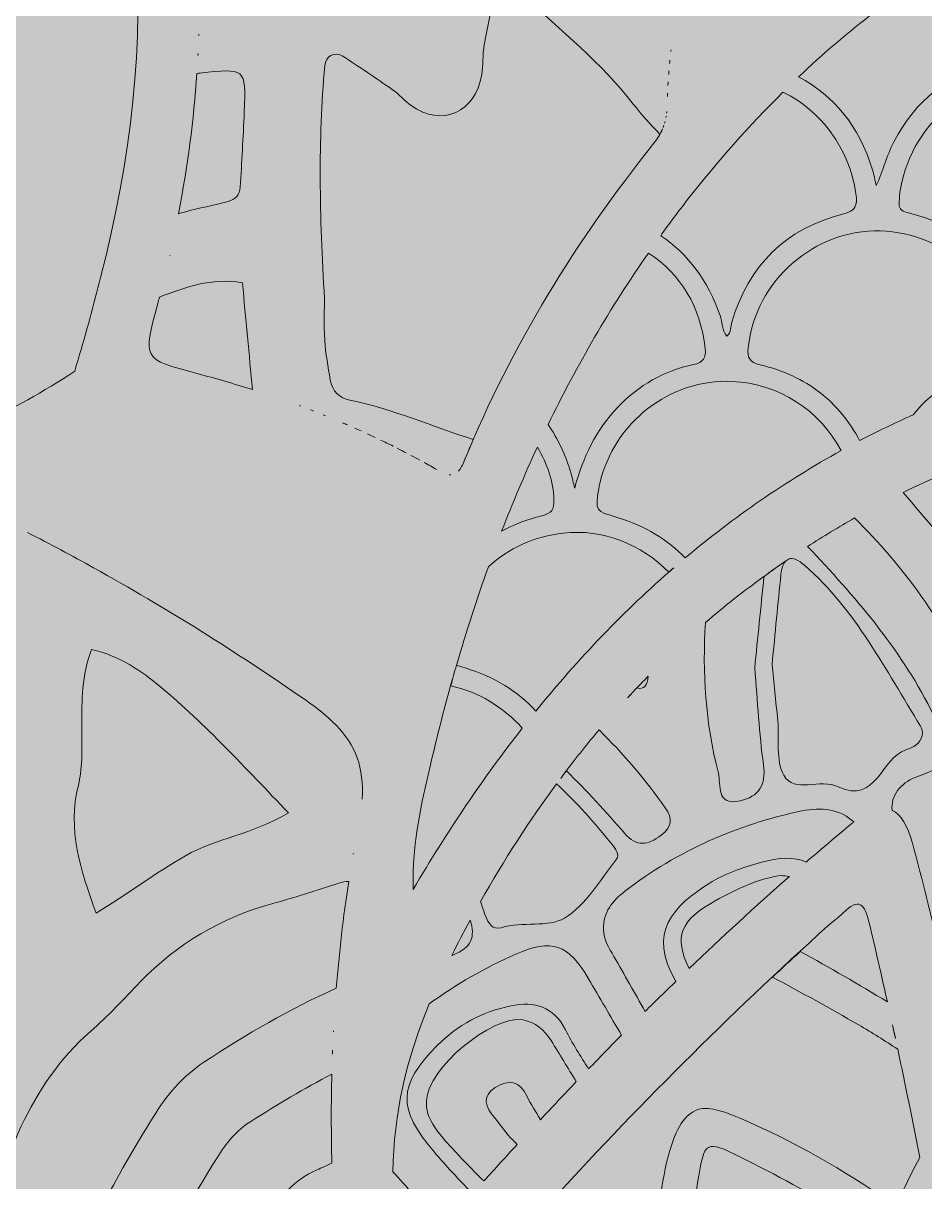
# Model space of a CAD drawing. Extents: x 31 to 2970, y -2969 to -30.
# Drawn here: x 1065.8 to 1365, y -1147.8 to -763.4 of the extents above; entities that cross this region are included whole.
import ezdxf

# ---------------------------------------------------------------- set-up
doc = ezdxf.new("R2010")
doc.units = 0
doc.header["$MEASUREMENT"] = 0
doc.layers.add('Layer 1', color=7, linetype='Continuous')

# ---------------------------------------------------------------- blocks, each defined once
blk = doc.blocks.new('block 2')
at = {"layer": 'Layer 1', "lineweight": 0}
for points, knots in [([(1062.06, -619.63), (1065.33, -619.63), (1068.4, -619.6), (1071.17, -619.52), (1108.6, -692.71), (1111.94, -769.14), (1091.48, -847.75), (1089.1, -856.87), (1086.83, -866.02), (1084.02, -875.02), (1083.6, -876.37), (1083.25, -877.64), (1082.98, -878.83), (1072.56, -885.6), (1061.6, -891.79), (1053.4, -895.25), (1053.44, -894.37), (1053.56, -893.44), (1053.67, -892.48), (1064.37, -819.56), (1066.52, -746.48), (1055.64, -673.4), (1053.02, -655.87), (1049.25, -638.44), (1045.14, -621.21), (1044.94, -620.48), (1044.83, -619.75), (1044.71, -619.06), (1050.33, -619.48), (1056.4, -619.63), (1062.06, -619.63)], [0, 0, 0, 0, 1, 1, 1, 2, 2, 2, 3, 3, 3, 4, 4, 4, 5, 5, 5, 6, 6, 6, 7, 7, 7, 8, 8, 8, 9, 9, 9, 10, 10, 10, 10]), ([(1392.22, -769.67), (1392.87, -774.02), (1391.87, -775.64), (1387.52, -776.67), (1372.68, -780.25), (1361.83, -789.14), (1354.75, -802.71), (1352.33, -807.37), (1351.25, -812.44), (1348.87, -817.21), (1348.45, -815.37), (1348.14, -813.52), (1347.56, -811.71), (1343.18, -797.6), (1335.02, -787.41), (1323.1, -781.21), (1339.22, -765.94), (1356.72, -752.44), (1375.95, -741.21), (1384.33, -747.87), (1390.45, -757.67), (1392.22, -769.67)], [0, 0, 0, 0, 1, 1, 1, 2, 2, 2, 3, 3, 3, 4, 4, 4, 5, 5, 5, 6, 6, 6, 7, 7, 7, 7]), ([(1227.81, -751.1), (1229.25, -751.91), (1230.61, -752.92), (1231.8, -754.06), (1244.18, -765.88), (1257.68, -776.46), (1268.29, -790.19), (1271, -793.7), (1274.01, -796.99), (1277.12, -800.19), (1277.44, -799.61), (1277.73, -799.02), (1277.98, -798.41), (1277.27, -800.09), (1276.32, -801.68), (1275.1, -803.21), (1249.33, -835.37), (1227.95, -870.18), (1212.29, -908.33), (1211.63, -909.95), (1211, -911.17), (1210.29, -911.98), (1211, -911.17), (1211.63, -909.95), (1212.29, -908.33), (1213.23, -906.03), (1214.2, -903.74), (1215.19, -901.47), (1201.56, -897.21), (1188.41, -891.3), (1174.27, -888.43), (1170.82, -887.73), (1168.34, -885.43), (1167.74, -881.71), (1167.04, -877.35), (1166.14, -873), (1165.89, -868.61), (1165.56, -863.09), (1165.81, -857.53), (1165.81, -854.79), (1164.12, -827.15), (1163.69, -802.31), (1165.88, -777.48), (1166.16, -774.3), (1169.08, -772.59), (1171.69, -774.23), (1177.31, -777.77), (1182.81, -781.53), (1188.24, -785.35), (1190.5, -786.94), (1192.34, -789.11), (1194.59, -790.71), (1204.74, -797.92), (1216, -792.99), (1217.97, -780.44), (1218.49, -777.17), (1218.23, -773.77), (1218.81, -770.51), (1219.87, -764.53), (1221.12, -758.57), (1222.62, -752.68), (1223.32, -749.93), (1225.64, -749.88), (1227.81, -751.1)], [0, 0, 0, 0, 1, 1, 1, 2, 2, 2, 3, 3, 3, 4, 4, 4, 5, 5, 5, 6, 6, 6, 7, 7, 7, 8, 8, 8, 9, 9, 9, 10, 10, 10, 11, 11, 11, 12, 12, 12, 13, 13, 13, 14, 14, 14, 15, 15, 15, 16, 16, 16, 17, 17, 17, 18, 18, 18, 19, 19, 19, 20, 20, 20, 21, 21, 21, 21]), ([(1124.11, -767), (1124.11, -767.13), (1124.1, -767.27), (1124.1, -767.4), (1124.1, -767.27), (1124.11, -767.13), (1124.11, -767)], [0, 0, 0, 0, 1, 1, 1, 2, 2, 2, 2]), ([(1280.74, -772.75), (1280.77, -772.56), (1280.79, -772.36), (1280.81, -772.17), (1280.79, -772.36), (1280.77, -772.56), (1280.74, -772.75)], [0, 0, 0, 0, 1, 1, 1, 2, 2, 2, 2]), ([(1123.86, -773.43), (1123.84, -773.65), (1123.83, -773.87), (1123.82, -774.09), (1123.83, -773.87), (1123.84, -773.65), (1123.86, -773.43)], [0, 0, 0, 0, 1, 1, 1, 2, 2, 2, 2]), ([(1280.34, -776.72), (1280.37, -776.37), (1280.41, -776.02), (1280.44, -775.68), (1280.41, -776.02), (1280.37, -776.37), (1280.34, -776.72)], [0, 0, 0, 0, 1, 1, 1, 2, 2, 2, 2]), ([(1123.47, -780.01), (1123.47, -780.01), (1123.47, -780.02), (1123.47, -780.02), (1123.81, -779.97), (1124.14, -779.92), (1124.48, -779.89), (1139.38, -778.42), (1139.9, -777.9), (1139.19, -792.91), (1138.8, -801.21), (1138.36, -809.5), (1137.86, -817.8), (1137.71, -820.25), (1136.15, -821.88), (1133.88, -822.49), (1129.07, -823.77), (1124.16, -824.72), (1119.35, -826.01), (1118.68, -826.19), (1118.01, -826.38), (1117.34, -826.57), (1120.35, -811.01), (1122.42, -795.49), (1123.47, -780.01)], [0, 0, 0, 0, 1, 1, 1, 2, 2, 2, 3, 3, 3, 4, 4, 4, 5, 5, 5, 6, 6, 6, 7, 7, 7, 8, 8, 8, 8]), ([(1280.02, -780.44), (1280.05, -780.03), (1280.09, -779.62), (1280.12, -779.21), (1280.09, -779.62), (1280.05, -780.03), (1280.02, -780.44)], [0, 0, 0, 0, 1, 1, 1, 2, 2, 2, 2]), ([(1437.72, -826.79), (1418.22, -831.87), (1405.99, -844.41), (1400.83, -863.91), (1400.56, -865.02), (1400.6, -866.33), (1399.49, -867.06), (1399.25, -866.98), (1399.1, -866.94), (1399.06, -866.87), (1398.87, -866.48), (1398.64, -866.14), (1398.56, -865.75), (1393.64, -844.37), (1380.33, -831.29), (1359.14, -826.17), (1357.06, -825.67), (1356.37, -824.67), (1356.49, -822.75), (1356.6, -821.25), (1356.64, -819.75), (1356.91, -818.29), (1361.18, -795.02), (1381.14, -780.14), (1405.02, -782.37), (1423.83, -784.14), (1441.33, -802.29), (1442.33, -820.67), (1442.52, -824.52), (1441.29, -825.83), (1437.72, -826.79)], [0, 0, 0, 0, 1, 1, 1, 2, 2, 2, 3, 3, 3, 4, 4, 4, 5, 5, 5, 6, 6, 6, 7, 7, 7, 8, 8, 8, 9, 9, 9, 10, 10, 10, 10]), ([(1279.77, -784.06), (1279.8, -783.64), (1279.83, -783.22), (1279.86, -782.8), (1279.83, -783.22), (1279.8, -783.64), (1279.77, -784.06)], [0, 0, 0, 0, 1, 1, 1, 2, 2, 2, 2]), ([(1342.18, -819.94), (1342.75, -823.79), (1342.06, -825.67), (1337.75, -826.75), (1318.72, -831.56), (1306.56, -843.71), (1300.98, -862.52), (1300.52, -864.02), (1300.83, -865.79), (1299.37, -867.21), (1297.6, -865.18), (1297.83, -862.56), (1297.06, -860.29), (1293.02, -848.79), (1286.48, -839.91), (1277.37, -833.87), (1280.25, -829.87), (1283.22, -825.87), (1286.29, -821.91), (1296.22, -809.21), (1306.75, -797.29), (1317.95, -786.21), (1330.68, -792.37), (1339.91, -804.98), (1342.18, -819.94)], [0, 0, 0, 0, 1, 1, 1, 2, 2, 2, 3, 3, 3, 4, 4, 4, 5, 5, 5, 6, 6, 6, 7, 7, 7, 8, 8, 8, 8]), ([(1279.59, -787.64), (1279.61, -787.27), (1279.63, -786.9), (1279.65, -786.53), (1279.63, -786.9), (1279.61, -787.27), (1279.59, -787.64)], [0, 0, 0, 0, 1, 1, 1, 2, 2, 2, 2]), ([(1279.13, -794.68), (1279.16, -794.51), (1279.19, -794.34), (1279.21, -794.17), (1279.19, -794.34), (1279.16, -794.51), (1279.13, -794.68)], [0, 0, 0, 0, 1, 1, 1, 2, 2, 2, 2]), ([(1279.35, -793.17), (1279.37, -793.02), (1279.39, -792.86), (1279.4, -792.7), (1279.39, -792.86), (1279.37, -793.02), (1279.35, -793.17)], [0, 0, 0, 0, 1, 1, 1, 2, 2, 2, 2]), ([(1278.17, -797.96), (1278.27, -797.71), (1278.36, -797.47), (1278.45, -797.22), (1278.36, -797.47), (1278.27, -797.71), (1278.17, -797.96)], [0, 0, 0, 0, 1, 1, 1, 2, 2, 2, 2]), ([(1278.65, -796.58), (1278.72, -796.36), (1278.79, -796.15), (1278.85, -795.94), (1278.79, -796.15), (1278.72, -796.36), (1278.65, -796.58)], [0, 0, 0, 0, 1, 1, 1, 2, 2, 2, 2]), ([(1115.94, -833.48), (1115.95, -833.47), (1115.95, -833.46), (1115.95, -833.45), (1115.95, -833.46), (1115.95, -833.47), (1115.94, -833.48)], [0, 0, 0, 0, 1, 1, 1, 2, 2, 2, 2]), ([(1392.45, -871.44), (1392.76, -874.41), (1391.99, -875.79), (1388.75, -876.52), (1377.37, -879.14), (1368.14, -884.75), (1361.1, -893.33), (1355.06, -895.98), (1349.18, -898.83), (1343.37, -901.87), (1340.06, -895.45), (1335.64, -890.1), (1330.14, -885.87), (1324.68, -881.64), (1318.06, -878.56), (1310.33, -876.68), (1306.79, -875.83), (1306.06, -874.33), (1306.41, -871.02), (1308.75, -848.68), (1328.64, -831.56), (1350.25, -832.29), (1372.02, -832.98), (1390.22, -849.41), (1392.45, -871.44)], [0, 0, 0, 0, 1, 1, 1, 2, 2, 2, 3, 3, 3, 4, 4, 4, 5, 5, 5, 6, 6, 6, 7, 7, 7, 8, 8, 8, 8]), ([(1114.43, -840.39), (1114.43, -840.39), (1114.43, -840.38), (1114.43, -840.38), (1114.43, -840.38), (1114.43, -840.39), (1114.43, -840.39)], [0, 0, 0, 0, 1, 1, 1, 2, 2, 2, 2]), ([(1288.25, -876.64), (1278.48, -878.68), (1270.1, -883.48), (1263.14, -890.71), (1255.91, -898.29), (1251.64, -907.33), (1248.83, -917.6), (1248.41, -915.91), (1248.06, -914.21), (1247.56, -912.56), (1245.79, -906.48), (1243.21, -901.18), (1240.02, -896.52), (1249.56, -876.87), (1260.56, -857.87), (1273.29, -839.64), (1284.22, -846.75), (1290.52, -857.41), (1292.14, -871.29), (1292.48, -874.33), (1291.68, -875.91), (1288.25, -876.64)], [0, 0, 0, 0, 1, 1, 1, 2, 2, 2, 3, 3, 3, 4, 4, 4, 5, 5, 5, 6, 6, 6, 7, 7, 7, 7]), ([(1111.04, -854.23), (1119.48, -851.04), (1128.26, -847.65), (1138.57, -849.51), (1139.69, -861.37), (1140.82, -873.16), (1141.91, -884.95), (1141.91, -884.95), (1141.92, -884.95), (1141.92, -884.95), (1135.85, -883.02), (1129.73, -881.24), (1123.56, -879.6), (1105.25, -874.71), (1105.48, -874.94), (1110.48, -856.37), (1110.67, -855.65), (1110.85, -854.94), (1111.04, -854.23)], [0, 0, 0, 0, 1, 1, 1, 2, 2, 2, 3, 3, 3, 4, 4, 4, 5, 5, 5, 6, 6, 6, 6]), ([(1337.25, -905.18), (1318.98, -915.25), (1301.72, -927.14), (1285.48, -940.79), (1279.68, -934.68), (1272.18, -930.18), (1262.98, -927.37), (1255.68, -925.14), (1255.64, -925.33), (1256.83, -917.71), (1256.91, -917.18), (1257.06, -916.64), (1257.18, -916.1), (1261.83, -895.71), (1280.45, -881.37), (1301.02, -882.21), (1316.68, -882.87), (1330.22, -891.87), (1337.25, -905.18)], [0, 0, 0, 0, 1, 1, 1, 2, 2, 2, 3, 3, 3, 4, 4, 4, 5, 5, 5, 6, 6, 6, 6]), ([(1157.85, -890.42), (1157.69, -890.36), (1157.52, -890.3), (1157.36, -890.24), (1157.52, -890.3), (1157.69, -890.36), (1157.85, -890.42)], [0, 0, 0, 0, 1, 1, 1, 2, 2, 2, 2]), ([(1162.21, -892.07), (1161.87, -891.94), (1161.53, -891.81), (1161.19, -891.68), (1161.53, -891.81), (1161.87, -891.94), (1162.21, -892.07)], [0, 0, 0, 0, 1, 1, 1, 2, 2, 2, 2]), ([(1166.12, -893.61), (1165.88, -893.52), (1165.64, -893.42), (1165.4, -893.32), (1165.64, -893.42), (1165.88, -893.52), (1166.12, -893.61)], [0, 0, 0, 0, 1, 1, 1, 2, 2, 2, 2]), ([(1173.45, -896.66), (1172.91, -896.43), (1172.37, -896.2), (1171.83, -895.97), (1172.37, -896.2), (1172.91, -896.43), (1173.45, -896.66)], [0, 0, 0, 0, 1, 1, 1, 2, 2, 2, 2]), ([(1177.93, -898.64), (1177.24, -898.33), (1176.55, -898.02), (1175.85, -897.71), (1176.55, -898.02), (1177.24, -898.33), (1177.93, -898.64)], [0, 0, 0, 0, 1, 1, 1, 2, 2, 2, 2]), ([(1182.62, -900.8), (1181.79, -900.41), (1180.96, -900.02), (1180.13, -899.64), (1180.96, -900.02), (1181.79, -900.41), (1182.62, -900.8)], [0, 0, 0, 0, 1, 1, 1, 2, 2, 2, 2]), ([(1184.42, -901.65), (1185.8, -902.32), (1187.18, -902.99), (1188.55, -903.67), (1187.18, -902.99), (1185.8, -902.32), (1184.42, -901.65)], [0, 0, 0, 0, 1, 1, 1, 2, 2, 2, 2]), ([(1386.37, -945.18), (1384.87, -950.1), (1382.41, -947.95), (1380.29, -945.45), (1372.79, -936.68), (1365.29, -927.87), (1357.87, -919.02), (1367.25, -914.45), (1377.02, -910.21), (1387.18, -906.45), (1391.18, -904.95), (1395.14, -903.56), (1399.14, -902.21), (1394.95, -916.45), (1390.75, -930.83), (1386.37, -945.18)], [0, 0, 0, 0, 1, 1, 1, 2, 2, 2, 3, 3, 3, 4, 4, 4, 5, 5, 5, 5]), ([(1189.94, -904.38), (1190.94, -904.89), (1191.94, -905.4), (1192.94, -905.92), (1191.94, -905.4), (1190.94, -904.89), (1189.94, -904.38)], [0, 0, 0, 0, 1, 1, 1, 2, 2, 2, 2]), ([(1194.51, -906.75), (1195.5, -907.27), (1196.48, -907.8), (1197.46, -908.33), (1196.48, -907.8), (1195.5, -907.27), (1194.51, -906.75)], [0, 0, 0, 0, 1, 1, 1, 2, 2, 2, 2]), ([(1224.6, -931.95), (1228.25, -922.48), (1232.21, -913.18), (1236.45, -904.02), (1239.71, -909.52), (1241.75, -915.52), (1241.95, -921.45), (1242.06, -924.64), (1241.21, -926.02), (1237.95, -926.79), (1233.02, -927.95), (1228.64, -929.71), (1224.6, -931.95)], [0, 0, 0, 0, 1, 1, 1, 2, 2, 2, 3, 3, 3, 4, 4, 4, 4]), ([(1198.85, -909.09), (1200.26, -909.87), (1201.66, -910.66), (1203.06, -911.46), (1201.66, -910.66), (1200.26, -909.87), (1198.85, -909.09)], [0, 0, 0, 0, 1, 1, 1, 2, 2, 2, 2]), ([(1207.16, -913.16), (1207.37, -913.19), (1207.58, -913.21), (1207.78, -913.21), (1207.58, -913.21), (1207.37, -913.19), (1207.16, -913.16)], [0, 0, 0, 0, 1, 1, 1, 2, 2, 2, 2]), ([(1380.87, -983.64), (1382.68, -987.87), (1386.95, -992.48), (1379.64, -996.41), (1372.68, -1000.1), (1369.6, -996.22), (1366.95, -990.98), (1356.6, -970.45), (1341.68, -953.48), (1326.14, -936.95), (1331.22, -933.68), (1336.41, -930.52), (1341.72, -927.52), (1357.91, -943.6), (1371.52, -961.83), (1380.87, -983.64)], [0, 0, 0, 0, 1, 1, 1, 2, 2, 2, 3, 3, 3, 4, 4, 4, 5, 5, 5, 5]), ([(1159.48, -987.91), (1163.55, -990.72), (1166.94, -993.45), (1169.68, -996.28), (1176.16, -1002.99), (1178.95, -1010.29), (1178.3, -1020.79), (1178.95, -1010.29), (1176.16, -1002.99), (1169.68, -996.28), (1166.94, -993.45), (1163.55, -990.72), (1159.48, -987.91), (1136.67, -972.11), (1113.32, -957.4), (1089.19, -944.03), (1081.95, -940.01), (1074.64, -936.12), (1067.26, -932.35), (1074.64, -936.12), (1081.95, -940.01), (1089.19, -944.03), (1113.32, -957.4), (1136.67, -972.11), (1159.48, -987.91)], [0, 0, 0, 0, 1, 1, 1, 2, 2, 2, 3, 3, 3, 4, 4, 4, 5, 5, 5, 6, 6, 6, 7, 7, 7, 8, 8, 8, 8]), ([(1245.02, -932.52), (1258.18, -931.06), (1271.06, -936.37), (1280.06, -945.48), (1280.6, -944.98), (1281.18, -944.52), (1281.71, -944.06), (1265.45, -958.14), (1250.21, -973.98), (1235.95, -991.6), (1229.95, -985.02), (1222.18, -980.22), (1212.48, -977.29), (1211.33, -976.95), (1210.44, -976.64), (1209.64, -976.37), (1212.79, -965.33), (1216.33, -954.45), (1220.18, -943.71), (1226.87, -937.64), (1235.48, -933.6), (1245.02, -932.52)], [0, 0, 0, 0, 1, 1, 1, 2, 2, 2, 3, 3, 3, 4, 4, 4, 5, 5, 5, 6, 6, 6, 7, 7, 7, 7]), ([(1319.98, -941.06), (1321.29, -940.68), (1323.02, -941.41), (1325.1, -943.21), (1342.06, -958.02), (1351.99, -977.91), (1363.6, -996.56), (1364.14, -997.37), (1364.33, -998.68), (1364.14, -999.64), (1363.6, -1002.48), (1361.1, -1003.68), (1358.75, -1004.41), (1350.41, -1007.06), (1349.02, -1022.83), (1336.29, -1016.68), (1330.29, -1013.75), (1321.75, -1019.18), (1318.22, -1012.87), (1315.48, -1007.98), (1316.79, -1000.87), (1316.22, -994.79), (1315.6, -988.33), (1314.91, -981.87), (1314.33, -976.22), (1315.37, -965.64), (1316.25, -955.91), (1317.29, -946.21), (1317.48, -944.14), (1317.98, -942.79), (1318.72, -941.95), (1316.33, -943.52), (1313.99, -945.21), (1311.68, -946.91), (1313.99, -945.18), (1316.37, -943.48), (1318.75, -941.87), (1318.75, -941.91), (1318.72, -941.91), (1318.72, -941.95), (1319.14, -941.64), (1319.56, -941.33), (1319.98, -941.06)], [0, 0, 0, 0, 1, 1, 1, 2, 2, 2, 3, 3, 3, 4, 4, 4, 5, 5, 5, 6, 6, 6, 7, 7, 7, 8, 8, 8, 9, 9, 9, 10, 10, 10, 11, 11, 11, 12, 12, 12, 13, 13, 13, 14, 14, 14, 14]), ([(1311.48, -1009.41), (1312.41, -1016.18), (1309.91, -1019.98), (1303.71, -1021.37), (1295.56, -1023.22), (1297.45, -1015.91), (1296.52, -1012.22), (1292.21, -995.37), (1291.14, -978.72), (1292.25, -962.18), (1298.48, -956.83), (1304.98, -951.75), (1311.64, -946.91), (1310.6, -957.22), (1309.56, -967.45), (1308.56, -977.25), (1309.52, -988.52), (1310.06, -999.02), (1311.48, -1009.41)], [0, 0, 0, 0, 1, 1, 1, 2, 2, 2, 3, 3, 3, 4, 4, 4, 5, 5, 5, 6, 6, 6, 6]), ([(1085.24, -996.34), (1085.31, -988.12), (1085.2, -979.87), (1088.51, -971.19), (1097.8, -973.25), (1105.01, -978.2), (1111.54, -983.67), (1126.34, -996.07), (1139.4, -1010.29), (1153.86, -1025.38), (1141.7, -1032.57), (1129.83, -1033.75), (1119.67, -1039.57), (1109.63, -1045.33), (1100.46, -1052.39), (1090.02, -1058.61), (1084.88, -1044.45), (1080.38, -1030.9), (1084.13, -1016.16), (1085.8, -1009.62), (1085.19, -1002.96), (1085.24, -996.34)], [0, 0, 0, 0, 1, 1, 1, 2, 2, 2, 3, 3, 3, 4, 4, 4, 5, 5, 5, 6, 6, 6, 7, 7, 7, 7]), ([(1209.6, -976.37), (1208.95, -978.64), (1208.29, -980.95), (1207.68, -983.25), (1216.75, -985.06), (1225.18, -990.29), (1231.45, -997.25), (1218.56, -1013.68), (1206.52, -1031.52), (1195.25, -1050.75), (1194.83, -1034.95), (1198.02, -1022.18), (1200.98, -1009.41), (1203.02, -1000.6), (1205.25, -991.87), (1207.64, -983.25), (1208.25, -980.95), (1208.95, -978.68), (1209.6, -976.37)], [0, 0, 0, 0, 1, 1, 1, 2, 2, 2, 3, 3, 3, 4, 4, 4, 5, 5, 5, 6, 6, 6, 6]), ([(1266.37, -987.22), (1267.41, -986.1), (1268.41, -984.95), (1269.48, -983.83), (1269.48, -983.83), (1269.52, -983.83), (1269.52, -983.83), (1270.75, -982.56), (1272.02, -981.29), (1273.25, -980.02), (1272.87, -983.06), (1271.87, -984.72), (1269.52, -983.83), (1268.45, -984.95), (1267.41, -986.06), (1266.37, -987.22)], [0, 0, 0, 0, 1, 1, 1, 2, 2, 2, 3, 3, 3, 4, 4, 4, 5, 5, 5, 5]), ([(1278.87, -1023.68), (1281.41, -1027.29), (1281.18, -1029.99), (1277.48, -1032.79), (1273.06, -1036.14), (1269.37, -1036.75), (1265.37, -1032.14), (1259.14, -1024.99), (1252.87, -1017.99), (1246.06, -1011.45), (1245.41, -1012.25), (1244.79, -1013.1), (1244.18, -1013.91), (1244.79, -1013.06), (1245.37, -1012.25), (1246.02, -1011.41), (1246.02, -1011.41), (1246.06, -1011.45), (1246.06, -1011.45), (1249.56, -1006.79), (1253.14, -1002.25), (1256.91, -997.83), (1264.87, -1005.64), (1272.21, -1014.22), (1278.87, -1023.68)], [0, 0, 0, 0, 1, 1, 1, 2, 2, 2, 3, 3, 3, 4, 4, 4, 5, 5, 5, 6, 6, 6, 7, 7, 7, 8, 8, 8, 8]), ([(1427.79, -998.18), (1436.64, -998.41), (1442.72, -1002.18), (1444.29, -1010.79), (1446.64, -1023.56), (1448.02, -1036.49), (1449.99, -1050.64), (1451.1, -1055.87), (1446.6, -1057.72), (1441.79, -1058.64), (1435.06, -1059.99), (1435.33, -1054.64), (1434.79, -1050.45), (1433.87, -1043.25), (1433.37, -1036.02), (1432.18, -1028.91), (1430.18, -1016.64), (1419.91, -1009.56), (1407.75, -1011.75), (1405.99, -1012.06), (1404.26, -1012.68), (1402.49, -1013.06), (1372.99, -1019.37), (1369.68, -1024.72), (1377.75, -1053.37), (1378.64, -1056.49), (1379.41, -1059.64), (1380.33, -1062.75), (1381.6, -1067.02), (1380.33, -1069.64), (1375.91, -1070.95), (1373.83, -1071.56), (1371.75, -1071.95), (1370.02, -1071.49), (1367.14, -1059.41), (1364.14, -1047.41), (1360.91, -1035.41), (1359.29, -1029.52), (1357.1, -1025.91), (1354.18, -1024.52), (1353.6, -1019.72), (1356.99, -1015.52), (1361.79, -1013.6), (1382.99, -1005.1), (1404.41, -997.56), (1427.79, -998.18)], [0, 0, 0, 0, 1, 1, 1, 2, 2, 2, 3, 3, 3, 4, 4, 4, 5, 5, 5, 6, 6, 6, 7, 7, 7, 8, 8, 8, 9, 9, 9, 10, 10, 10, 11, 11, 11, 12, 12, 12, 13, 13, 13, 14, 14, 14, 15, 15, 15, 15]), ([(1261.25, -1035.87), (1262.41, -1037.33), (1263.83, -1039.25), (1262.68, -1040.72), (1257.25, -1047.56), (1252.56, -1055.99), (1245.45, -1060.25), (1240.06, -1063.49), (1231.45, -1061.33), (1224.45, -1063.45), (1221.71, -1064.29), (1220.1, -1062.1), (1219.14, -1059.33), (1218.6, -1057.83), (1218.1, -1056.29), (1217.6, -1054.79), (1225.33, -1041.06), (1233.75, -1027.99), (1242.83, -1015.68), (1249.41, -1021.95), (1255.56, -1028.64), (1261.25, -1035.87)], [0, 0, 0, 0, 1, 1, 1, 2, 2, 2, 3, 3, 3, 4, 4, 4, 5, 5, 5, 6, 6, 6, 7, 7, 7, 7]), ([(1324.22, -1024.72), (1330.6, -1023.37), (1336.99, -1024.18), (1341.48, -1028.37), (1341.25, -1028.56), (1341.02, -1028.72), (1340.79, -1028.91), (1335.68, -1033.1), (1330.68, -1037.37), (1325.64, -1041.68), (1321.64, -1039.87), (1316.75, -1039.99), (1310.48, -1041.83), (1304.64, -1043.52), (1298.6, -1045.49), (1293.48, -1048.75), (1281.75, -1056.22), (1272.6, -1065.06), (1282.45, -1081.26), (1279.02, -1084.56), (1275.6, -1087.87), (1272.21, -1091.22), (1268.79, -1085.14), (1265.29, -1079.06), (1261.87, -1072.99), (1260.25, -1070.18), (1258.37, -1067.49), (1258.37, -1064.02), (1258.22, -1058.37), (1261.37, -1054.56), (1265.52, -1051.37), (1282.98, -1037.83), (1302.83, -1029.22), (1324.22, -1024.72)], [0, 0, 0, 0, 1, 1, 1, 2, 2, 2, 3, 3, 3, 4, 4, 4, 5, 5, 5, 6, 6, 6, 7, 7, 7, 8, 8, 8, 9, 9, 9, 10, 10, 10, 11, 11, 11, 11]), ([(1175.4, -1038.81), (1175.38, -1038.91), (1175.36, -1039.01), (1175.35, -1039.11), (1175.36, -1039.01), (1175.38, -1038.91), (1175.4, -1038.81)], [0, 0, 0, 0, 1, 1, 1, 2, 2, 2, 2]), ([(1088.17, -1097.88), (1093.99, -1092.77), (1099.28, -1087.05), (1104.67, -1081.46), (1116.87, -1068.8), (1131.42, -1060.2), (1148.38, -1055.53), (1155.84, -1053.47), (1163.19, -1051.02), (1170.57, -1048.69), (1171.69, -1048.34), (1172.79, -1048.14), (1173.86, -1048.14), (1173.86, -1048.13), (1173.86, -1048.13), (1173.86, -1048.12), (1172.03, -1059.88), (1170.67, -1071.67), (1169.73, -1083.49), (1154.42, -1090.43), (1139.86, -1098.81), (1125.76, -1108.09), (1118.67, -1112.77), (1113.35, -1119.09), (1108.97, -1126.27), (1096.83, -1146.17), (1085.13, -1166.28), (1078.54, -1188.88), (1077.92, -1191.02), (1076.97, -1193.04), (1073.93, -1194.46), (1066.75, -1189.17), (1060.71, -1182.02), (1054.18, -1175.43), (1051.57, -1172.8), (1051.7, -1169.32), (1052.59, -1166.03), (1059.49, -1140.74), (1067.47, -1116.04), (1088.17, -1097.88)], [0, 0, 0, 0, 1, 1, 1, 2, 2, 2, 3, 3, 3, 4, 4, 4, 5, 5, 5, 6, 6, 6, 7, 7, 7, 8, 8, 8, 9, 9, 9, 10, 10, 10, 11, 11, 11, 12, 12, 12, 13, 13, 13, 13]), ([(1295.48, -1054.52), (1302.41, -1050.72), (1309.56, -1047.18), (1317.1, -1046.18), (1318.18, -1046.18), (1319.14, -1046.37), (1320.06, -1046.52), (1308.75, -1056.45), (1297.64, -1066.64), (1286.79, -1077.02), (1281.64, -1066.37), (1283.87, -1060.95), (1295.48, -1054.52)], [0, 0, 0, 0, 1, 1, 1, 2, 2, 2, 3, 3, 3, 4, 4, 4, 4]), ([(1275.37, -1178.14), (1275.29, -1180.33), (1275.02, -1181.53), (1272.33, -1180.72), (1261.52, -1177.53), (1250.71, -1174.45), (1239.91, -1171.37), (1238.14, -1170.87), (1236.71, -1170.29), (1237.45, -1168.41), (1237.95, -1164.26), (1238.56, -1160.14), (1239.29, -1156.1), (1268.91, -1123.6), (1300.02, -1092.45), (1332.83, -1062.87), (1334.45, -1061.41), (1336.29, -1060.18), (1337.83, -1058.64), (1343.22, -1053.18), (1345.06, -1055.68), (1346.56, -1061.87), (1348.66, -1070.59), (1350.65, -1079.33), (1352.6, -1088.08), (1343.09, -1082.27), (1333.46, -1076.67), (1323.65, -1071.36), (1320.58, -1074.19), (1317.51, -1077.01), (1314.47, -1079.86), (1324.08, -1084.98), (1333.61, -1090.24), (1343.07, -1095.68), (1347.49, -1098.22), (1351.76, -1100.98), (1356.02, -1103.76), (1356.02, -1103.77), (1356.02, -1103.78), (1356.02, -1103.79), (1358.6, -1115.76), (1361.02, -1127.72), (1363.33, -1139.72), (1361.29, -1143.53), (1359.33, -1147.41), (1357.49, -1151.33), (1355.64, -1155.41), (1353.68, -1154.56), (1350.79, -1152.6), (1334.91, -1141.95), (1318.33, -1132.64), (1300.6, -1125.41), (1298.48, -1124.56), (1296.29, -1123.87), (1294.02, -1123.52), (1289.18, -1122.76), (1285.14, -1125.45), (1282.56, -1131.49), (1278.14, -1141.87), (1277.25, -1152.95), (1276.21, -1163.99), (1275.79, -1168.68), (1275.52, -1173.41), (1275.37, -1178.14)], [0, 0, 0, 0, 1, 1, 1, 2, 2, 2, 3, 3, 3, 4, 4, 4, 5, 5, 5, 6, 6, 6, 7, 7, 7, 8, 8, 8, 9, 9, 9, 10, 10, 10, 11, 11, 11, 12, 12, 12, 13, 13, 13, 14, 14, 14, 15, 15, 15, 16, 16, 16, 17, 17, 17, 18, 18, 18, 19, 19, 19, 20, 20, 20, 21, 21, 21, 21]), ([(1208.37, -1072.56), (1208.25, -1072.64), (1208.18, -1072.64), (1208.06, -1072.68), (1209.98, -1068.68), (1212.06, -1064.75), (1214.18, -1060.91), (1215.87, -1066.6), (1214.75, -1069.91), (1208.37, -1072.56)], [0, 0, 0, 0, 1, 1, 1, 2, 2, 2, 3, 3, 3, 3]), ([(1200.56, -1088.75), (1209.45, -1082.25), (1218.98, -1076.72), (1229.29, -1072.22), (1241.33, -1066.99), (1246.68, -1068.95), (1253.41, -1080.41), (1257.1, -1086.64), (1260.71, -1092.87), (1264.37, -1099.1), (1260.71, -1102.79), (1257.06, -1106.56), (1253.45, -1110.33), (1250.79, -1106.06), (1248.06, -1101.83), (1245.79, -1097.37), (1241.79, -1089.56), (1235.52, -1087.79), (1227.68, -1089.41), (1218.21, -1091.33), (1209.95, -1095.72), (1203.21, -1102.52), (1190.06, -1115.91), (1189.95, -1123.37), (1202.29, -1137.95), (1205.56, -1141.79), (1208.98, -1145.52), (1212.52, -1149.14), (1213.48, -1150.14), (1214.18, -1151.06), (1214.64, -1151.99), (1211.52, -1155.45), (1208.45, -1158.95), (1205.29, -1162.45), (1204.21, -1161.76), (1203.18, -1160.64), (1202.1, -1159.45), (1197.6, -1154.45), (1193.06, -1149.45), (1188.52, -1144.45), (1188.71, -1125.22), (1193.06, -1106.83), (1200.56, -1088.75)], [0, 0, 0, 0, 1, 1, 1, 2, 2, 2, 3, 3, 3, 4, 4, 4, 5, 5, 5, 6, 6, 6, 7, 7, 7, 8, 8, 8, 9, 9, 9, 10, 10, 10, 11, 11, 11, 12, 12, 12, 13, 13, 13, 14, 14, 14, 14]), ([(1222.21, -1126.45), (1224.33, -1128.91), (1226.02, -1131.83), (1228.41, -1133.99), (1228.95, -1134.45), (1229.37, -1134.91), (1229.75, -1135.37), (1226.06, -1139.37), (1222.41, -1143.41), (1218.75, -1147.45), (1217.98, -1146.83), (1217.18, -1146.06), (1216.33, -1145.18), (1202.1, -1130.64), (1199.41, -1127.06), (1199.64, -1120.79), (1199.98, -1110.29), (1221.25, -1092.37), (1231.68, -1094.06), (1235.68, -1094.76), (1238.83, -1097.37), (1241.02, -1100.91), (1243.83, -1105.41), (1246.52, -1110.02), (1249.37, -1114.52), (1245.37, -1118.72), (1241.41, -1122.95), (1237.45, -1127.18), (1237.41, -1127.1), (1237.37, -1127.1), (1237.37, -1127.02), (1236.02, -1124.49), (1234.25, -1122.1), (1233.06, -1119.49), (1230.64, -1114.26), (1226.87, -1113.6), (1222.48, -1116.45), (1217.87, -1119.41), (1219.21, -1122.99), (1222.21, -1126.45)], [0, 0, 0, 0, 1, 1, 1, 2, 2, 2, 3, 3, 3, 4, 4, 4, 5, 5, 5, 6, 6, 6, 7, 7, 7, 8, 8, 8, 9, 9, 9, 10, 10, 10, 11, 11, 11, 12, 12, 12, 13, 13, 13, 13]), ([(1168.78, -1098.03), (1168.79, -1097.9), (1168.79, -1097.77), (1168.8, -1097.63), (1168.79, -1097.77), (1168.79, -1097.9), (1168.78, -1098.03)], [0, 0, 0, 0, 1, 1, 1, 2, 2, 2, 2]), ([(1354.27, -1095.64), (1354.58, -1097.06), (1354.91, -1098.49), (1355.22, -1099.91), (1355.25, -1100.03), (1355.26, -1100.15), (1355.29, -1100.27), (1354.95, -1098.73), (1354.61, -1097.18), (1354.27, -1095.64)], [0, 0, 0, 0, 1, 1, 1, 2, 2, 2, 3, 3, 3, 3]), ([(1168.45, -1105.46), (1168.47, -1105.01), (1168.48, -1104.56), (1168.5, -1104.12), (1168.48, -1104.56), (1168.47, -1105.01), (1168.45, -1105.46)], [0, 0, 0, 0, 1, 1, 1, 2, 2, 2, 2]), ([(1168.27, -1141.59), (1168.27, -1141.58), (1168.27, -1141.58), (1168.27, -1141.57), (1166.61, -1142.32), (1164.95, -1143.07), (1163.28, -1143.8), (1155.86, -1147.05), (1150.64, -1152.7), (1147.32, -1160.06), (1139.8, -1176.74), (1131.62, -1193.2), (1129.14, -1211.67), (1128.92, -1213.3), (1128.55, -1215), (1127.86, -1216.47), (1126.89, -1218.52), (1125.31, -1220.04), (1121.41, -1220.1), (1114.97, -1219.1), (1107.88, -1215.99), (1101.15, -1212.11), (1099.1, -1210.92), (1099.05, -1208.23), (1099.73, -1206.05), (1102.2, -1198.12), (1104.35, -1190.03), (1107.49, -1182.36), (1113.6, -1167.44), (1121.58, -1153.44), (1130.15, -1139.78), (1133.13, -1135.02), (1136.54, -1130.75), (1141.38, -1127.7), (1150.18, -1122.15), (1159.08, -1116.82), (1168.24, -1112.03), (1167.99, -1121.87), (1168.02, -1131.73), (1168.27, -1141.59)], [0, 0, 0, 0, 1, 1, 1, 2, 2, 2, 3, 3, 3, 4, 4, 4, 5, 5, 5, 6, 6, 6, 7, 7, 7, 8, 8, 8, 9, 9, 9, 10, 10, 10, 11, 11, 11, 12, 12, 12, 13, 13, 13, 13]), ([(1370.52, -1179.45), (1372.37, -1190.41), (1374.18, -1201.37), (1375.87, -1212.37), (1376.45, -1216.26), (1376.99, -1220.18), (1377.52, -1224.06), (1363.06, -1211.68), (1347.83, -1200.26), (1331.6, -1190.14), (1324.87, -1185.95), (1320.79, -1188.14), (1320.41, -1196.14), (1318.68, -1229.06), (1318.29, -1261.99), (1324.22, -1294.6), (1324.91, -1298.6), (1323.64, -1298.6), (1320.52, -1297.68), (1312.87, -1295.45), (1305.18, -1293.33), (1297.45, -1291.37), (1294.83, -1290.72), (1293.83, -1289.53), (1293.37, -1286.83), (1289.02, -1261.22), (1287.45, -1235.37), (1286.95, -1209.45), (1286.56, -1188.76), (1286.52, -1168.03), (1289.75, -1147.49), (1291.83, -1134.22), (1292.21, -1133.72), (1303.87, -1139.56), (1327.29, -1151.26), (1349.6, -1164.45), (1370.52, -1179.45)], [0, 0, 0, 0, 1, 1, 1, 2, 2, 2, 3, 3, 3, 4, 4, 4, 5, 5, 5, 6, 6, 6, 7, 7, 7, 8, 8, 8, 9, 9, 9, 10, 10, 10, 11, 11, 11, 12, 12, 12, 12])]:
    blk.add_open_spline(points, degree=3, knots=knots, dxfattribs=at)

msp = doc.modelspace()

# ---------------------------------------------------------------- hatches: boundary and pattern name
at = {"layer": 'Layer 1', "true_color": 0xf8ec23}
h = msp.add_hatch(color=2, dxfattribs=at)
h.dxf.hatch_style = 2
h.paths.add_polyline_path([(2944.18, -30.37), (2908.97, -30.37), (2876.43, -30.37), (2852.69, -30.37), (2826.67, -30.37), (2789.09, -30.37), (2741.76, -30.37), (2619.81, -30.37), (2571.38, -30.37), (2533.69, -30.37), (2448.77, -30.37), (2417.53, -30.37), (2347.21, -30.37), (2307.57, -30.37), (2246.73, -30.37), (2221.16, -30.37), (2190.08, -30.37), (2164.16, -30.37), (2133.56, -30.37), (2063.65, -30.37), (2014.14, -30.37), (1982.09, -30.37), (1958.8, -30.37), (1857.85, -30.37), (1838.29, -30.37), (1812.45, -30.37), (1776.54, -30.37), (1705.12, -30.37), (1693.97, -30.37), (1305.87, -30.37), (1295.4, -30.37), (1223.78, -30.37), (1188.69, -30.37), (1163.24, -30.37), (1143.18, -30.37), (1041.74, -30.37), (1018.95, -30.37), (986.89, -30.37), (937, -30.37), (867.24, -30.37), (837.19, -30.37), (810.44, -30.37), (779.68, -30.37), (754.38, -30.37), (694, -30.37), (654.14, -30.37), (583.33, -30.37), (552.07, -30.37), (466.96, -30.37), (429.55, -30.37), (381.07, -30.37), (259.09, -30.37), (211.91, -30.37), (174.17, -30.37), (148.47, -30.37), (124.27, -30.37), (91.92, -30.37), (56.46, -30.37), (31.09, -30.37), (31.09, -54.87), (31.09, -89.2), (31.09, -179.23), (31.09, -214.96), (31.09, -260.42), (31.09, -378.66), (31.09, -426.62), (31.09, -476.43), (31.09, -550.35), (31.09, -581.86), (31.09, -654.17), (31.09, -694.22), (31.09, -751.16), (31.09, -776.51), (31.09, -807.81), (31.09, -833.54), (31.09, -864.28), (31.09, -929.41), (31.09, -980.06), (31.09, -1012.67), (31.09, -1041.24), (31.09, -1146.32), (31.09, -1159.54), (31.09, -1185.04), (31.09, -1225.46), (31.09, -1264.46), (31.09, -1302.1), (31.09, -1330.9), (31.09, -1333.8), (31.09, -1659.5), (31.09, -1662.34), (31.09, -1692.17), (31.09, -1724.32), (31.09, -1767.8), (31.09, -1808.18), (31.09, -1833.57), (31.09, -1847.38), (31.09, -1951.45), (31.09, -1980.34), (31.09, -2013.39), (31.09, -2063.61), (31.09, -2128.98), (31.09, -2159.42), (31.09, -2185.19), (31.09, -2216.74), (31.09, -2242.12), (31.09, -2299.96), (31.09, -2339.09), (31.09, -2410.8), (31.09, -2442.9), (31.09, -2533.87), (31.09, -2572.78), (31.09, -2613.33), (31.09, -2734.99), (31.09, -2775.34), (31.09, -2815.97), (31.09, -2837.4), (31.09, -2855.37), (31.09, -2914.54), (31.09, -2942.89), (31.09, -2969.08), (61.08, -2969.08), (98.82, -2969.08), (121.32, -2969.08), (140.38, -2969.08), (192.11, -2969.08), (227.2, -2969.08), (265.97, -2969.08), (381.87, -2969.08), (425.52, -2969.08), (472.93, -2969.08), (556.42, -2969.08), (588.3, -2969.08), (661.31, -2969.08), (701.61, -2969.08), (755.29, -2969.08), (780.94, -2969.08), (812.66, -2969.08), (838.34, -2969.08), (868.66, -2969.08), (928.97, -2969.08), (980.13, -2969.08), (1014.44, -2969.08), (1044.71, -2969.08), (1159.36, -2969.08), (1161.89, -2969.08), (1189.21, -2969.08), (1228.25, -2969.08), (1257.32, -2969.08), (1304.05, -2969.08), (1332.71, -2969.08), (1345.63, -2969.08), (1549.53, -2969.08), (1552.94, -2969.08), (1655.88, -2969.08), (1668.07, -2969.08), (1698.17, -2969.08), (1745.16, -2969.08), (1772.87, -2969.08), (1811.64, -2969.08), (1837.9, -2969.08), (1842.16, -2969.08), (1956.12, -2969.08), (1986.47, -2969.08), (2020.31, -2969.08), (2071.92, -2969.08), (2131.91, -2969.08), (2162.52, -2969.08), (2188.51, -2969.08), (2219.83, -2969.08), (2245.37, -2969.08), (2299.41, -2969.08), (2338.94, -2969.08), (2412.49, -2969.08), (2444.43, -2969.08), (2527.68, -2969.08), (2575.35, -2969.08), (2619.15, -2969.08), (2735.05, -2969.08), (2773.63, -2969.08), (2808.84, -2969.08), (2860.46, -2969.08), (2879.52, -2969.08), (2902.08, -2969.08), (2939.92, -2969.08), (2969.81, -2969.08), (2969.81, -2942.73), (2969.81, -2914.13), (2969.81, -2855.29), (2969.81, -2837.47), (2969.81, -2815.6), (2969.81, -2775.48), (2969.81, -2734.73), (2969.81, -2612.77), (2969.81, -2572.98), (2969.81, -2534.23), (2969.81, -2442.57), (2969.81, -2411.31), (2969.81, -2338.83), (2969.81, -2299.34), (2969.81, -2242.28), (2969.81, -2216.54), (2969.81, -2185.15), (2969.81, -2159.91), (2969.81, -2128.52), (2969.81, -2063.9), (2969.81, -2012.99), (2969.81, -1980.37), (2969.81, -1953.17), (2969.81, -1847.02), (2969.81, -1833.85), (2969.81, -1808.18), (2969.81, -1767.81), (2969.81, -1734.67), (2969.81, -1724.8), (2969.81, -1722.79), (2969.81, -1691.31), (2969.81, -1661.53), (2969.81, -1659.28), (2969.81, -1333.77), (2969.81, -1332.32), (2969.81, -1301.96), (2969.81, -1268.37), (2969.81, -1225.53), (2969.81, -1185.01), (2969.81, -1159.4), (2969.81, -1146.18), (2969.81, -1041.54), (2969.81, -1012.82), (2969.81, -979.73), (2969.81, -929.19), (2969.81, -864.38), (2969.81, -833.55), (2969.81, -807.53), (2969.81, -776.69), (2969.81, -750.67), (2969.81, -693.88), (2969.81, -654.2), (2969.81, -581.78), (2969.81, -550.3), (2969.81, -476.43), (2969.81, -426.65), (2969.81, -378.66), (2969.81, -260.89), (2969.81, -215.3), (2969.81, -179.55), (2969.81, -89.28), (2969.81, -54.9), (2969.81, -30.37)])

# ---------------------------------------------------------------- block references
at = {"layer": 'Layer 1'}
msp.add_blockref('block 2', (0, 0), dxfattribs=at)

doc.saveas('drawing.dxf')
